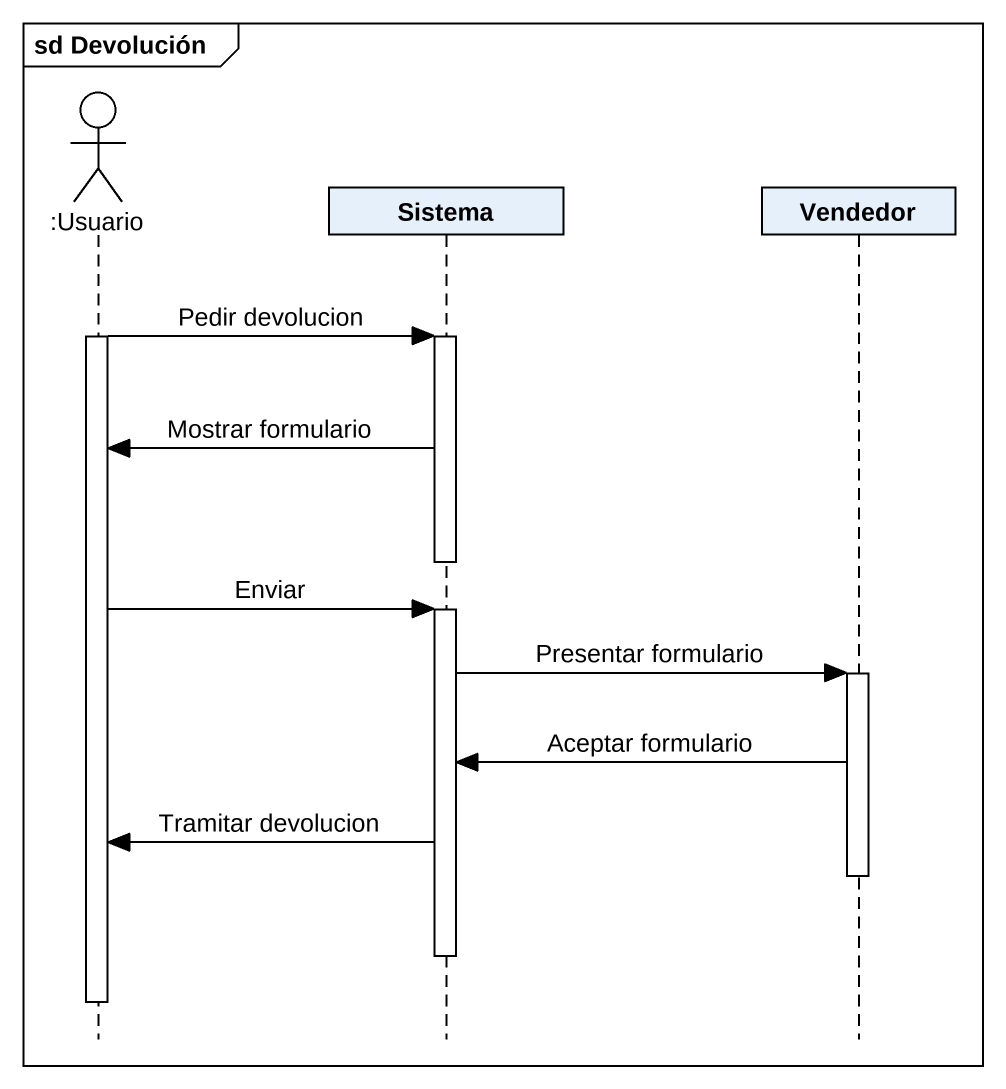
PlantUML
@startuml
mainframe sd Devolución
hide footbox
actor ":Usuario" as Usuario
participant Sistema
participant Vendedor

activate Usuario
Usuario -> Sistema : Pedir devolucion
activate Sistema
Sistema -> Usuario : Mostrar formulario
deactivate Sistema
Usuario -> Sistema : Enviar
activate Sistema
Sistema -> Vendedor : Presentar formulario
activate Vendedor
Vendedor -> Sistema : Aceptar formulario
Sistema -> Usuario : Tramitar devolucion
deactivate Vendedor
deactivate Sistema
deactivate Usuario
@enduml
